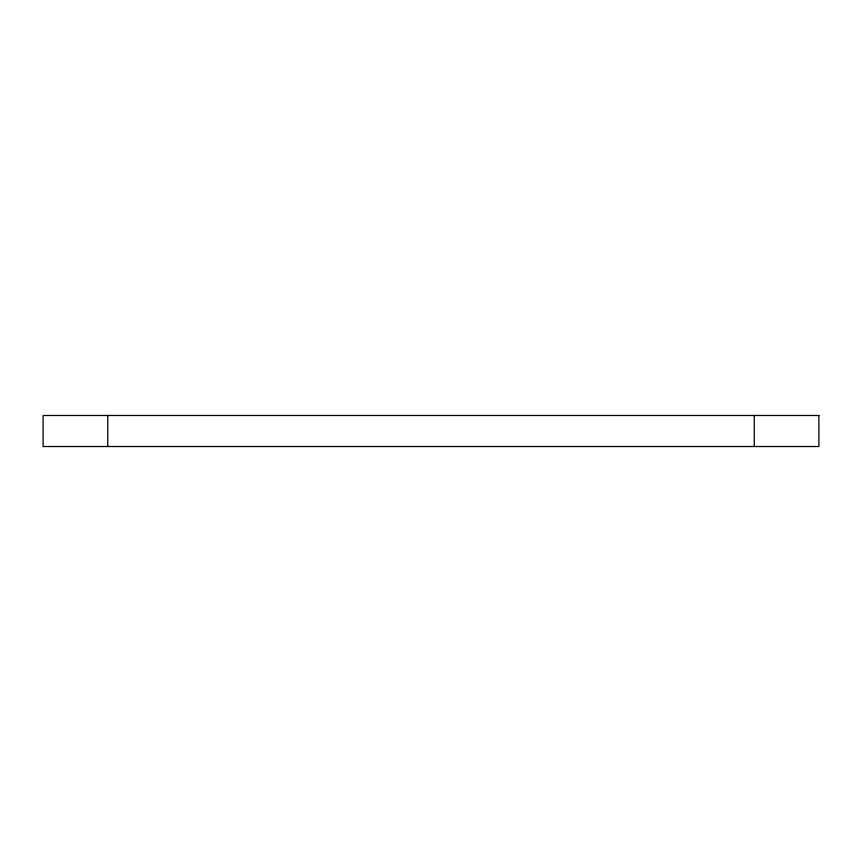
<?xml version="1.0" encoding="UTF-8"?>
<svg xmlns="http://www.w3.org/2000/svg" width="862" height="862" viewBox="0 0 862 862"><rect width="100%" height="100%" fill="white"/><g stroke="black" fill="none" stroke-linecap="round" stroke-linejoin="round"><path stroke-width="1.29" d="M754.25 415.484L754.25 446.516M107.75 415.484L107.75 446.516M818.9 415.484L43.1 415.484L43.1 446.516L818.9 446.516L818.9 415.484"/></g></svg>
